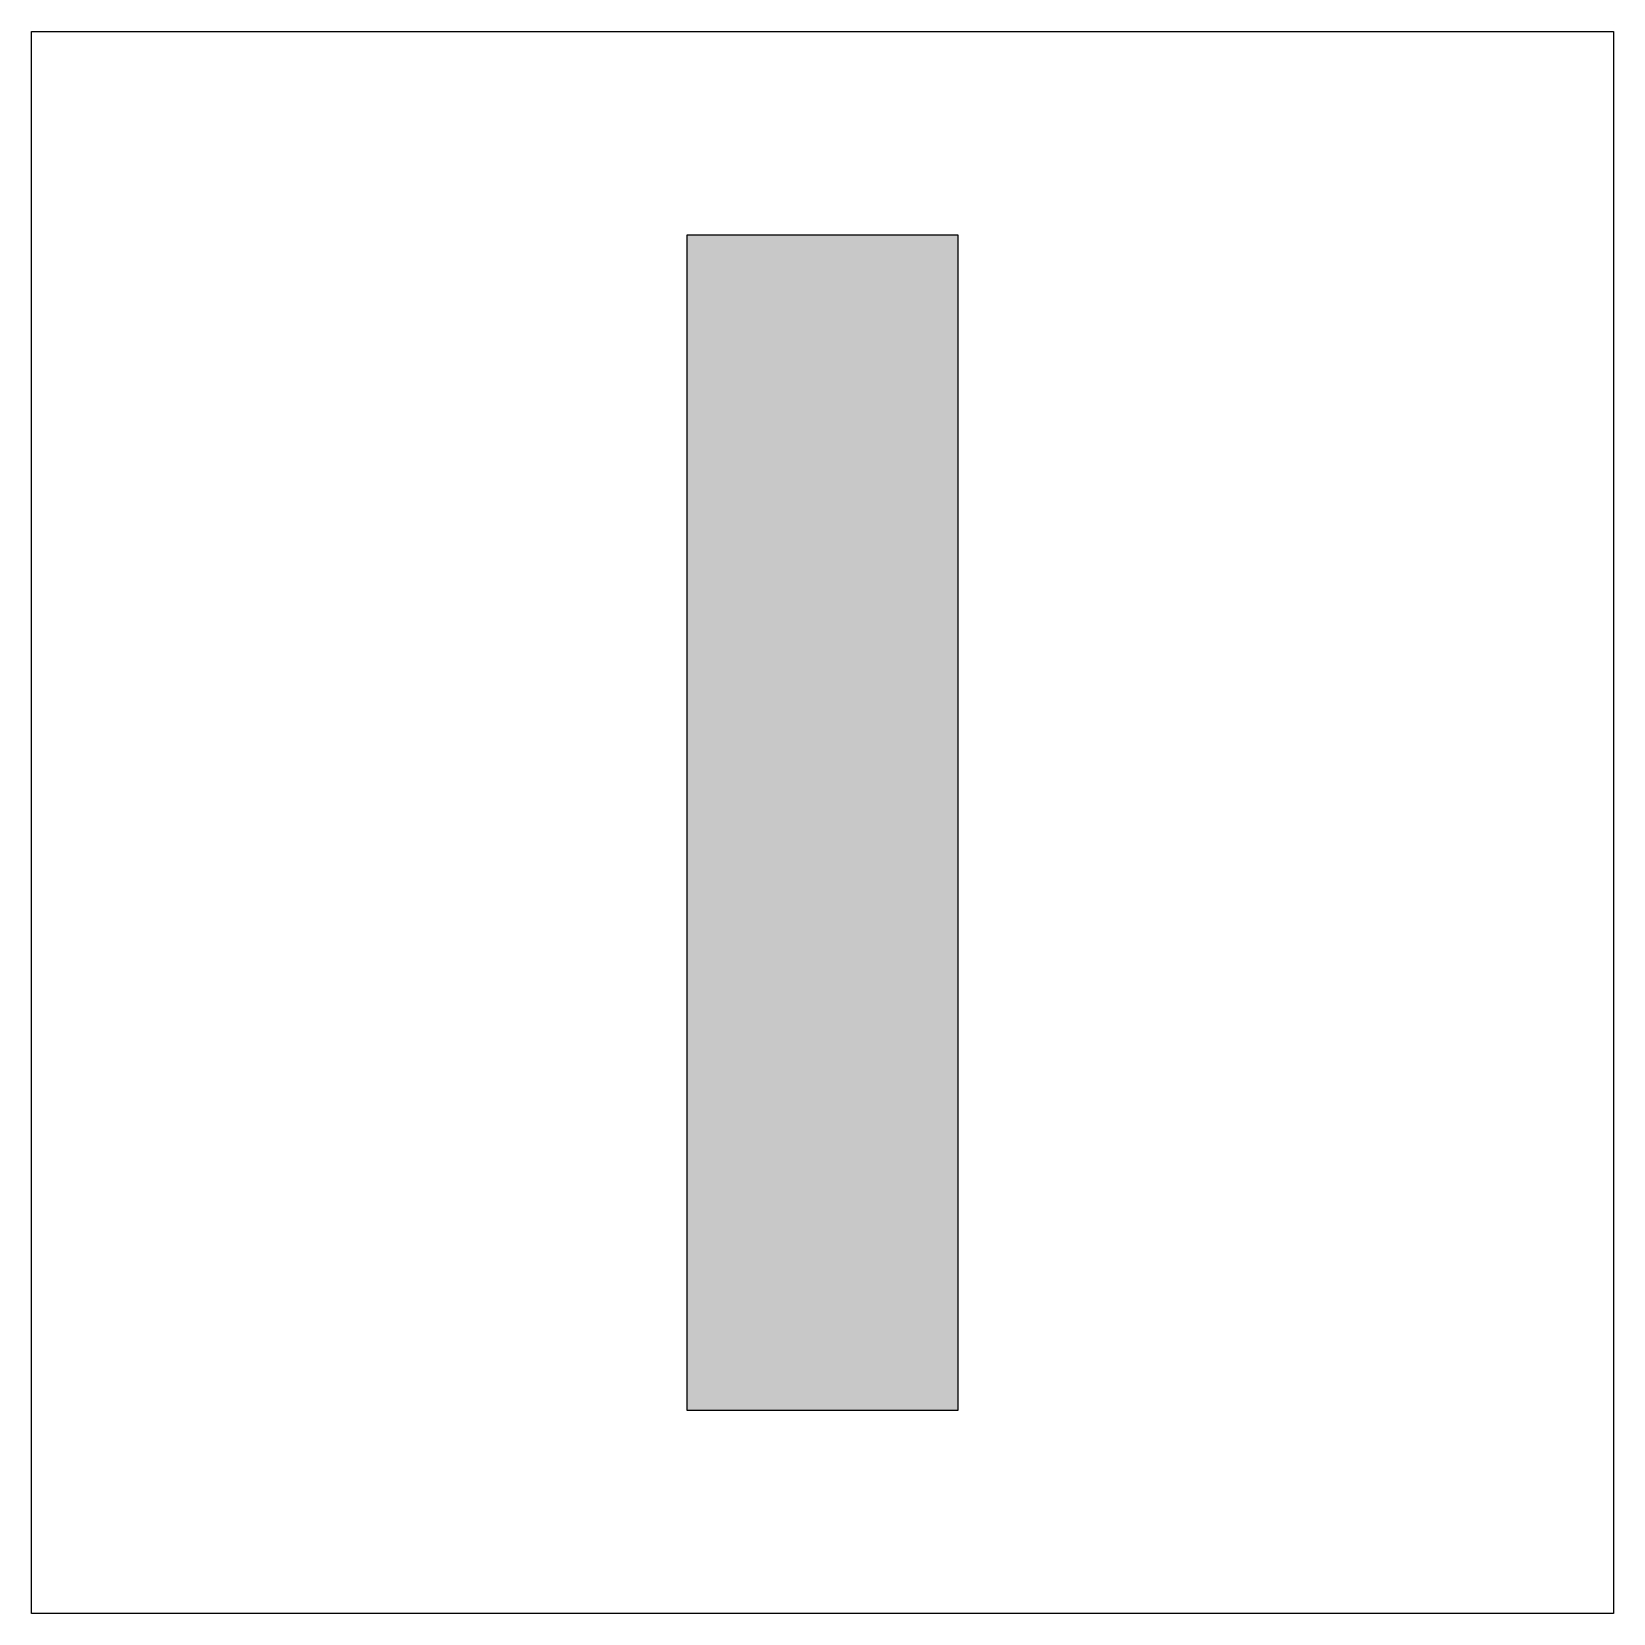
# Model space of a CAD drawing. Extents: x 236 to 376, y 326 to 466.
import ezdxf

# ---------------------------------------------------------------- set-up
doc = ezdxf.new("R2010")
doc.units = 0
doc.header["$MEASUREMENT"] = 0
doc.layers.add('춼닣_1', color=7, linetype='CONTINUOUS')

# ---------------------------------------------------------------- blocks, each defined once
blk = doc.blocks.new('BLOCK_2')
at = {"layer": '춼닣_1'}
h = blk.add_hatch(color=7, dxfattribs=at)
h.dxf.hatch_style = 2
h.paths.add_polyline_path([(293.5, 448.5), (293.5, 344.5), (317.5, 344.5), (317.5, 448.5)])
for points in [[(375.5, 466.5), (375.5, 326.5), (235.5, 326.5), (235.5, 466.5), (375.5, 466.5)], [(293.5, 448.5), (293.5, 344.5), (317.5, 344.5), (317.5, 448.5), (293.5, 448.5)]]:
    blk.add_lwpolyline(points, dxfattribs=at)
blk = doc.blocks.new('BLOCK_3')
at = {"layer": '춼닣_1'}
h = blk.add_hatch(color=7, dxfattribs=at)
h.dxf.hatch_style = 2
h.paths.add_polyline_path([(293.5, 448.5), (293.5, 344.5), (317.5, 344.5), (317.5, 448.5)])
for points in [[(375.5, 466.5), (375.5, 326.5), (235.5, 326.5), (235.5, 466.5), (375.5, 466.5)], [(293.5, 448.5), (293.5, 344.5), (317.5, 344.5), (317.5, 448.5), (293.5, 448.5)]]:
    blk.add_lwpolyline(points, dxfattribs=at)
blk = doc.blocks.new('BLOCK_4')
at = {"layer": '춼닣_1'}
h = blk.add_hatch(color=7, dxfattribs=at)
h.dxf.hatch_style = 2
h.paths.add_polyline_path([(293.5, 448.5), (293.5, 344.5), (317.5, 344.5), (317.5, 448.5)])
for points in [[(375.5, 466.5), (375.5, 326.5), (235.5, 326.5), (235.5, 466.5), (375.5, 466.5)], [(293.5, 448.5), (293.5, 344.5), (317.5, 344.5), (317.5, 448.5), (293.5, 448.5)]]:
    blk.add_lwpolyline(points, dxfattribs=at)
blk = doc.blocks.new('BLOCK_5')
at = {"layer": '춼닣_1'}
h = blk.add_hatch(color=7, dxfattribs=at)
h.dxf.hatch_style = 2
h.paths.add_polyline_path([(293.5, 448.5), (293.5, 344.5), (317.5, 344.5), (317.5, 448.5)])
for points in [[(375.5, 466.5), (375.5, 326.5), (235.5, 326.5), (235.5, 466.5), (375.5, 466.5)], [(293.5, 448.5), (293.5, 344.5), (317.5, 344.5), (317.5, 448.5), (293.5, 448.5)]]:
    blk.add_lwpolyline(points, dxfattribs=at)
blk = doc.blocks.new('BLOCK_6')
at = {"layer": '춼닣_1'}
h = blk.add_hatch(color=7, dxfattribs=at)
h.dxf.hatch_style = 2
h.paths.add_polyline_path([(293.5, 448.5), (293.5, 344.5), (317.5, 344.5), (317.5, 448.5)])
for points in [[(375.5, 466.5), (375.5, 326.5), (235.5, 326.5), (235.5, 466.5), (375.5, 466.5)], [(293.5, 448.5), (293.5, 344.5), (317.5, 344.5), (317.5, 448.5), (293.5, 448.5)]]:
    blk.add_lwpolyline(points, dxfattribs=at)
blk = doc.blocks.new('BLOCK_7')
at = {"layer": '춼닣_1'}
h = blk.add_hatch(color=7, dxfattribs=at)
h.dxf.hatch_style = 2
h.paths.add_polyline_path([(293.5, 448.5), (293.5, 344.5), (317.5, 344.5), (317.5, 448.5)])
for points in [[(375.5, 466.5), (375.5, 326.5), (235.5, 326.5), (235.5, 466.5), (375.5, 466.5)], [(293.5, 448.5), (293.5, 344.5), (317.5, 344.5), (317.5, 448.5), (293.5, 448.5)]]:
    blk.add_lwpolyline(points, dxfattribs=at)
blk = doc.blocks.new('BLOCK_8')
at = {"layer": '춼닣_1'}
h = blk.add_hatch(color=7, dxfattribs=at)
h.dxf.hatch_style = 2
h.paths.add_polyline_path([(293.5, 448.5), (293.5, 344.5), (317.5, 344.5), (317.5, 448.5)])
for points in [[(375.5, 466.5), (375.5, 326.5), (235.5, 326.5), (235.5, 466.5), (375.5, 466.5)], [(293.5, 448.5), (293.5, 344.5), (317.5, 344.5), (317.5, 448.5), (293.5, 448.5)]]:
    blk.add_lwpolyline(points, dxfattribs=at)
blk = doc.blocks.new('BLOCK_9')
at = {"layer": '춼닣_1'}
h = blk.add_hatch(color=7, dxfattribs=at)
h.dxf.hatch_style = 2
h.paths.add_polyline_path([(293.5, 448.5), (293.5, 344.5), (317.5, 344.5), (317.5, 448.5)])
for points in [[(375.5, 466.5), (375.5, 326.5), (235.5, 326.5), (235.5, 466.5), (375.5, 466.5)], [(293.5, 448.5), (293.5, 344.5), (317.5, 344.5), (317.5, 448.5), (293.5, 448.5)]]:
    blk.add_lwpolyline(points, dxfattribs=at)
blk = doc.blocks.new('BLOCK_10')
at = {"layer": '춼닣_1'}
h = blk.add_hatch(color=7, dxfattribs=at)
h.dxf.hatch_style = 2
h.paths.add_polyline_path([(293.5, 448.5), (293.5, 344.5), (317.5, 344.5), (317.5, 448.5)])
for points in [[(375.5, 466.5), (375.5, 326.5), (235.5, 326.5), (235.5, 466.5), (375.5, 466.5)], [(293.5, 448.5), (293.5, 344.5), (317.5, 344.5), (317.5, 448.5), (293.5, 448.5)]]:
    blk.add_lwpolyline(points, dxfattribs=at)
blk = doc.blocks.new('BLOCK_11')
at = {"layer": '춼닣_1'}
h = blk.add_hatch(color=7, dxfattribs=at)
h.dxf.hatch_style = 2
h.paths.add_polyline_path([(293.5, 448.5), (293.5, 344.5), (317.5, 344.5), (317.5, 448.5)])
for points in [[(375.5, 466.5), (375.5, 326.5), (235.5, 326.5), (235.5, 466.5), (375.5, 466.5)], [(293.5, 448.5), (293.5, 344.5), (317.5, 344.5), (317.5, 448.5), (293.5, 448.5)]]:
    blk.add_lwpolyline(points, dxfattribs=at)
blk = doc.blocks.new('BLOCK_12')
at = {"layer": '춼닣_1'}
h = blk.add_hatch(color=7, dxfattribs=at)
h.dxf.hatch_style = 2
h.paths.add_polyline_path([(293.5, 448.5), (293.5, 344.5), (317.5, 344.5), (317.5, 448.5)])
for points in [[(375.5, 466.5), (375.5, 326.5), (235.5, 326.5), (235.5, 466.5), (375.5, 466.5)], [(293.5, 448.5), (293.5, 344.5), (317.5, 344.5), (317.5, 448.5), (293.5, 448.5)]]:
    blk.add_lwpolyline(points, dxfattribs=at)
blk = doc.blocks.new('BLOCK_13')
at = {"layer": '춼닣_1'}
h = blk.add_hatch(color=7, dxfattribs=at)
h.dxf.hatch_style = 2
h.paths.add_polyline_path([(293.5, 448.5), (293.5, 344.5), (317.5, 344.5), (317.5, 448.5)])
for points in [[(375.5, 466.5), (375.5, 326.5), (235.5, 326.5), (235.5, 466.5), (375.5, 466.5)], [(293.5, 448.5), (293.5, 344.5), (317.5, 344.5), (317.5, 448.5), (293.5, 448.5)]]:
    blk.add_lwpolyline(points, dxfattribs=at)
blk = doc.blocks.new('BLOCK_14')
at = {"layer": '춼닣_1'}
h = blk.add_hatch(color=7, dxfattribs=at)
h.dxf.hatch_style = 2
h.paths.add_polyline_path([(293.5, 448.5), (293.5, 344.5), (317.5, 344.5), (317.5, 448.5)])
for points in [[(375.5, 466.5), (375.5, 326.5), (235.5, 326.5), (235.5, 466.5), (375.5, 466.5)], [(293.5, 448.5), (293.5, 344.5), (317.5, 344.5), (317.5, 448.5), (293.5, 448.5)]]:
    blk.add_lwpolyline(points, dxfattribs=at)
blk = doc.blocks.new('BLOCK_15')
at = {"layer": '춼닣_1'}
h = blk.add_hatch(color=7, dxfattribs=at)
h.dxf.hatch_style = 2
h.paths.add_polyline_path([(293.5, 448.5), (293.5, 344.5), (317.5, 344.5), (317.5, 448.5)])
for points in [[(375.5, 466.5), (375.5, 326.5), (235.5, 326.5), (235.5, 466.5), (375.5, 466.5)], [(293.5, 448.5), (293.5, 344.5), (317.5, 344.5), (317.5, 448.5), (293.5, 448.5)]]:
    blk.add_lwpolyline(points, dxfattribs=at)
blk = doc.blocks.new('BLOCK_16')
at = {"layer": '춼닣_1'}
h = blk.add_hatch(color=7, dxfattribs=at)
h.dxf.hatch_style = 2
h.paths.add_polyline_path([(293.5, 448.5), (293.5, 344.5), (317.5, 344.5), (317.5, 448.5)])
for points in [[(375.5, 466.5), (375.5, 326.5), (235.5, 326.5), (235.5, 466.5), (375.5, 466.5)], [(293.5, 448.5), (293.5, 344.5), (317.5, 344.5), (317.5, 448.5), (293.5, 448.5)]]:
    blk.add_lwpolyline(points, dxfattribs=at)
blk = doc.blocks.new('BLOCK_17')
at = {"layer": '춼닣_1'}
h = blk.add_hatch(color=7, dxfattribs=at)
h.dxf.hatch_style = 2
h.paths.add_polyline_path([(293.5, 448.5), (293.5, 344.5), (317.5, 344.5), (317.5, 448.5)])
for points in [[(375.5, 466.5), (375.5, 326.5), (235.5, 326.5), (235.5, 466.5), (375.5, 466.5)], [(293.5, 448.5), (293.5, 344.5), (317.5, 344.5), (317.5, 448.5), (293.5, 448.5)]]:
    blk.add_lwpolyline(points, dxfattribs=at)
blk = doc.blocks.new('BLOCK_18')
at = {"layer": '춼닣_1'}
h = blk.add_hatch(color=7, dxfattribs=at)
h.dxf.hatch_style = 2
h.paths.add_polyline_path([(293.5, 448.5), (293.5, 344.5), (317.5, 344.5), (317.5, 448.5)])
for points in [[(375.5, 466.5), (375.5, 326.5), (235.5, 326.5), (235.5, 466.5), (375.5, 466.5)], [(293.5, 448.5), (293.5, 344.5), (317.5, 344.5), (317.5, 448.5), (293.5, 448.5)]]:
    blk.add_lwpolyline(points, dxfattribs=at)
blk = doc.blocks.new('BLOCK_19')
at = {"layer": '춼닣_1'}
h = blk.add_hatch(color=7, dxfattribs=at)
h.dxf.hatch_style = 2
h.paths.add_polyline_path([(293.5, 448.5), (293.5, 344.5), (317.5, 344.5), (317.5, 448.5)])
for points in [[(375.5, 466.5), (375.5, 326.5), (235.5, 326.5), (235.5, 466.5), (375.5, 466.5)], [(293.5, 448.5), (293.5, 344.5), (317.5, 344.5), (317.5, 448.5), (293.5, 448.5)]]:
    blk.add_lwpolyline(points, dxfattribs=at)
blk = doc.blocks.new('BLOCK_20')
at = {"layer": '춼닣_1'}
h = blk.add_hatch(color=7, dxfattribs=at)
h.dxf.hatch_style = 2
h.paths.add_polyline_path([(293.5, 448.5), (293.5, 344.5), (317.5, 344.5), (317.5, 448.5)])
for points in [[(375.5, 466.5), (375.5, 326.5), (235.5, 326.5), (235.5, 466.5), (375.5, 466.5)], [(293.5, 448.5), (293.5, 344.5), (317.5, 344.5), (317.5, 448.5), (293.5, 448.5)]]:
    blk.add_lwpolyline(points, dxfattribs=at)
blk = doc.blocks.new('BLOCK_21')
at = {"layer": '춼닣_1'}
h = blk.add_hatch(color=7, dxfattribs=at)
h.dxf.hatch_style = 2
h.paths.add_polyline_path([(293.5, 448.5), (293.5, 344.5), (317.5, 344.5), (317.5, 448.5)])
for points in [[(375.5, 466.5), (375.5, 326.5), (235.5, 326.5), (235.5, 466.5), (375.5, 466.5)], [(293.5, 448.5), (293.5, 344.5), (317.5, 344.5), (317.5, 448.5), (293.5, 448.5)]]:
    blk.add_lwpolyline(points, dxfattribs=at)
blk = doc.blocks.new('BLOCK_22')
at = {"layer": '춼닣_1'}
h = blk.add_hatch(color=7, dxfattribs=at)
h.dxf.hatch_style = 2
h.paths.add_polyline_path([(293.5, 448.5), (293.5, 344.5), (317.5, 344.5), (317.5, 448.5)])
for points in [[(375.5, 466.5), (375.5, 326.5), (235.5, 326.5), (235.5, 466.5), (375.5, 466.5)], [(293.5, 448.5), (293.5, 344.5), (317.5, 344.5), (317.5, 448.5), (293.5, 448.5)]]:
    blk.add_lwpolyline(points, dxfattribs=at)
blk = doc.blocks.new('BLOCK_23')
at = {"layer": '춼닣_1'}
h = blk.add_hatch(color=7, dxfattribs=at)
h.dxf.hatch_style = 2
h.paths.add_polyline_path([(293.5, 448.5), (293.5, 344.5), (317.5, 344.5), (317.5, 448.5)])
for points in [[(375.5, 466.5), (375.5, 326.5), (235.5, 326.5), (235.5, 466.5), (375.5, 466.5)], [(293.5, 448.5), (293.5, 344.5), (317.5, 344.5), (317.5, 448.5), (293.5, 448.5)]]:
    blk.add_lwpolyline(points, dxfattribs=at)
blk = doc.blocks.new('BLOCK_24')
at = {"layer": '춼닣_1'}
h = blk.add_hatch(color=7, dxfattribs=at)
h.dxf.hatch_style = 2
h.paths.add_polyline_path([(293.5, 448.5), (293.5, 344.5), (317.5, 344.5), (317.5, 448.5)])
for points in [[(375.5, 466.5), (375.5, 326.5), (235.5, 326.5), (235.5, 466.5), (375.5, 466.5)], [(293.5, 448.5), (293.5, 344.5), (317.5, 344.5), (317.5, 448.5), (293.5, 448.5)]]:
    blk.add_lwpolyline(points, dxfattribs=at)
blk = doc.blocks.new('BLOCK_25')
at = {"layer": '춼닣_1'}
h = blk.add_hatch(color=7, dxfattribs=at)
h.dxf.hatch_style = 2
h.paths.add_polyline_path([(293.5, 448.5), (293.5, 344.5), (317.5, 344.5), (317.5, 448.5)])
for points in [[(375.5, 466.5), (375.5, 326.5), (235.5, 326.5), (235.5, 466.5), (375.5, 466.5)], [(293.5, 448.5), (293.5, 344.5), (317.5, 344.5), (317.5, 448.5), (293.5, 448.5)]]:
    blk.add_lwpolyline(points, dxfattribs=at)
blk = doc.blocks.new('BLOCK_26')
at = {"layer": '춼닣_1'}
h = blk.add_hatch(color=7, dxfattribs=at)
h.dxf.hatch_style = 2
h.paths.add_polyline_path([(293.5, 448.5), (293.5, 344.5), (317.5, 344.5), (317.5, 448.5)])
for points in [[(375.5, 466.5), (375.5, 326.5), (235.5, 326.5), (235.5, 466.5), (375.5, 466.5)], [(293.5, 448.5), (293.5, 344.5), (317.5, 344.5), (317.5, 448.5), (293.5, 448.5)]]:
    blk.add_lwpolyline(points, dxfattribs=at)
blk = doc.blocks.new('BLOCK_27')
at = {"layer": '춼닣_1'}
h = blk.add_hatch(color=7, dxfattribs=at)
h.dxf.hatch_style = 2
h.paths.add_polyline_path([(293.5, 448.5), (293.5, 344.5), (317.5, 344.5), (317.5, 448.5)])
for points in [[(375.5, 466.5), (375.5, 326.5), (235.5, 326.5), (235.5, 466.5), (375.5, 466.5)], [(293.5, 448.5), (293.5, 344.5), (317.5, 344.5), (317.5, 448.5), (293.5, 448.5)]]:
    blk.add_lwpolyline(points, dxfattribs=at)
blk = doc.blocks.new('BLOCK_28')
at = {"layer": '춼닣_1'}
h = blk.add_hatch(color=7, dxfattribs=at)
h.dxf.hatch_style = 2
h.paths.add_polyline_path([(293.5, 448.5), (293.5, 344.5), (317.5, 344.5), (317.5, 448.5)])
for points in [[(375.5, 466.5), (375.5, 326.5), (235.5, 326.5), (235.5, 466.5), (375.5, 466.5)], [(293.5, 448.5), (293.5, 344.5), (317.5, 344.5), (317.5, 448.5), (293.5, 448.5)]]:
    blk.add_lwpolyline(points, dxfattribs=at)
blk = doc.blocks.new('BLOCK_29')
at = {"layer": '춼닣_1'}
h = blk.add_hatch(color=7, dxfattribs=at)
h.dxf.hatch_style = 2
h.paths.add_polyline_path([(293.5, 448.5), (293.5, 344.5), (317.5, 344.5), (317.5, 448.5)])
for points in [[(375.5, 466.5), (375.5, 326.5), (235.5, 326.5), (235.5, 466.5), (375.5, 466.5)], [(293.5, 448.5), (293.5, 344.5), (317.5, 344.5), (317.5, 448.5), (293.5, 448.5)]]:
    blk.add_lwpolyline(points, dxfattribs=at)
blk = doc.blocks.new('BLOCK_30')
at = {"layer": '춼닣_1'}
h = blk.add_hatch(color=7, dxfattribs=at)
h.dxf.hatch_style = 2
h.paths.add_polyline_path([(293.5, 448.5), (293.5, 344.5), (317.5, 344.5), (317.5, 448.5)])
for points in [[(375.5, 466.5), (375.5, 326.5), (235.5, 326.5), (235.5, 466.5), (375.5, 466.5)], [(293.5, 448.5), (293.5, 344.5), (317.5, 344.5), (317.5, 448.5), (293.5, 448.5)]]:
    blk.add_lwpolyline(points, dxfattribs=at)
blk = doc.blocks.new('BLOCK_31')
at = {"layer": '춼닣_1'}
h = blk.add_hatch(color=7, dxfattribs=at)
h.dxf.hatch_style = 2
h.paths.add_polyline_path([(293.5, 448.5), (293.5, 344.5), (317.5, 344.5), (317.5, 448.5)])
for points in [[(375.5, 466.5), (375.5, 326.5), (235.5, 326.5), (235.5, 466.5), (375.5, 466.5)], [(293.5, 448.5), (293.5, 344.5), (317.5, 344.5), (317.5, 448.5), (293.5, 448.5)]]:
    blk.add_lwpolyline(points, dxfattribs=at)
blk = doc.blocks.new('BLOCK_32')
at = {"layer": '춼닣_1'}
h = blk.add_hatch(color=7, dxfattribs=at)
h.dxf.hatch_style = 2
h.paths.add_polyline_path([(293.5, 448.5), (293.5, 344.5), (317.5, 344.5), (317.5, 448.5)])
for points in [[(375.5, 466.5), (375.5, 326.5), (235.5, 326.5), (235.5, 466.5), (375.5, 466.5)], [(293.5, 448.5), (293.5, 344.5), (317.5, 344.5), (317.5, 448.5), (293.5, 448.5)]]:
    blk.add_lwpolyline(points, dxfattribs=at)
blk = doc.blocks.new('BLOCK_33')
at = {"layer": '춼닣_1'}
h = blk.add_hatch(color=7, dxfattribs=at)
h.dxf.hatch_style = 2
h.paths.add_polyline_path([(293.5, 448.5), (293.5, 344.5), (317.5, 344.5), (317.5, 448.5)])
for points in [[(375.5, 466.5), (375.5, 326.5), (235.5, 326.5), (235.5, 466.5), (375.5, 466.5)], [(293.5, 448.5), (293.5, 344.5), (317.5, 344.5), (317.5, 448.5), (293.5, 448.5)]]:
    blk.add_lwpolyline(points, dxfattribs=at)
blk = doc.blocks.new('BLOCK_34')
at = {"layer": '춼닣_1'}
h = blk.add_hatch(color=7, dxfattribs=at)
h.dxf.hatch_style = 2
h.paths.add_polyline_path([(293.5, 448.5), (293.5, 344.5), (317.5, 344.5), (317.5, 448.5)])
for points in [[(375.5, 466.5), (375.5, 326.5), (235.5, 326.5), (235.5, 466.5), (375.5, 466.5)], [(293.5, 448.5), (293.5, 344.5), (317.5, 344.5), (317.5, 448.5), (293.5, 448.5)]]:
    blk.add_lwpolyline(points, dxfattribs=at)
blk = doc.blocks.new('BLOCK_35')
at = {"layer": '춼닣_1'}
h = blk.add_hatch(color=7, dxfattribs=at)
h.dxf.hatch_style = 2
h.paths.add_polyline_path([(293.5, 448.5), (293.5, 344.5), (317.5, 344.5), (317.5, 448.5)])
for points in [[(375.5, 466.5), (375.5, 326.5), (235.5, 326.5), (235.5, 466.5), (375.5, 466.5)], [(293.5, 448.5), (293.5, 344.5), (317.5, 344.5), (317.5, 448.5), (293.5, 448.5)]]:
    blk.add_lwpolyline(points, dxfattribs=at)
blk = doc.blocks.new('BLOCK_36')
at = {"layer": '춼닣_1'}
h = blk.add_hatch(color=7, dxfattribs=at)
h.dxf.hatch_style = 2
h.paths.add_polyline_path([(293.5, 448.5), (293.5, 344.5), (317.5, 344.5), (317.5, 448.5)])
for points in [[(375.5, 466.5), (375.5, 326.5), (235.5, 326.5), (235.5, 466.5), (375.5, 466.5)], [(293.5, 448.5), (293.5, 344.5), (317.5, 344.5), (317.5, 448.5), (293.5, 448.5)]]:
    blk.add_lwpolyline(points, dxfattribs=at)
blk = doc.blocks.new('BLOCK_37')
at = {"layer": '춼닣_1'}
h = blk.add_hatch(color=7, dxfattribs=at)
h.dxf.hatch_style = 2
h.paths.add_polyline_path([(293.5, 448.5), (293.5, 344.5), (317.5, 344.5), (317.5, 448.5)])
for points in [[(375.5, 466.5), (375.5, 326.5), (235.5, 326.5), (235.5, 466.5), (375.5, 466.5)], [(293.5, 448.5), (293.5, 344.5), (317.5, 344.5), (317.5, 448.5), (293.5, 448.5)]]:
    blk.add_lwpolyline(points, dxfattribs=at)
blk = doc.blocks.new('BLOCK_38')
at = {"layer": '춼닣_1'}
h = blk.add_hatch(color=7, dxfattribs=at)
h.dxf.hatch_style = 2
h.paths.add_polyline_path([(293.5, 448.5), (293.5, 344.5), (317.5, 344.5), (317.5, 448.5)])
for points in [[(375.5, 466.5), (375.5, 326.5), (235.5, 326.5), (235.5, 466.5), (375.5, 466.5)], [(293.5, 448.5), (293.5, 344.5), (317.5, 344.5), (317.5, 448.5), (293.5, 448.5)]]:
    blk.add_lwpolyline(points, dxfattribs=at)
blk = doc.blocks.new('BLOCK_39')
at = {"layer": '춼닣_1'}
h = blk.add_hatch(color=7, dxfattribs=at)
h.dxf.hatch_style = 2
h.paths.add_polyline_path([(293.5, 448.5), (293.5, 344.5), (317.5, 344.5), (317.5, 448.5)])
for points in [[(375.5, 466.5), (375.5, 326.5), (235.5, 326.5), (235.5, 466.5), (375.5, 466.5)], [(293.5, 448.5), (293.5, 344.5), (317.5, 344.5), (317.5, 448.5), (293.5, 448.5)]]:
    blk.add_lwpolyline(points, dxfattribs=at)
blk = doc.blocks.new('BLOCK_40')
at = {"layer": '춼닣_1'}
h = blk.add_hatch(color=7, dxfattribs=at)
h.dxf.hatch_style = 2
h.paths.add_polyline_path([(293.5, 448.5), (293.5, 344.5), (317.5, 344.5), (317.5, 448.5)])
for points in [[(375.5, 466.5), (375.5, 326.5), (235.5, 326.5), (235.5, 466.5), (375.5, 466.5)], [(293.5, 448.5), (293.5, 344.5), (317.5, 344.5), (317.5, 448.5), (293.5, 448.5)]]:
    blk.add_lwpolyline(points, dxfattribs=at)
blk = doc.blocks.new('BLOCK_41')
at = {"layer": '춼닣_1'}
h = blk.add_hatch(color=7, dxfattribs=at)
h.dxf.hatch_style = 2
h.paths.add_polyline_path([(293.5, 448.5), (293.5, 344.5), (317.5, 344.5), (317.5, 448.5)])
for points in [[(375.5, 466.5), (375.5, 326.5), (235.5, 326.5), (235.5, 466.5), (375.5, 466.5)], [(293.5, 448.5), (293.5, 344.5), (317.5, 344.5), (317.5, 448.5), (293.5, 448.5)]]:
    blk.add_lwpolyline(points, dxfattribs=at)

msp = doc.modelspace()

# ---------------------------------------------------------------- block references
at = {"layer": '춼닣_1'}
for name in ['BLOCK_2', 'BLOCK_3', 'BLOCK_4', 'BLOCK_5', 'BLOCK_6', 'BLOCK_7', 'BLOCK_8', 'BLOCK_9', 'BLOCK_10', 'BLOCK_11', 'BLOCK_12', 'BLOCK_13', 'BLOCK_14', 'BLOCK_15', 'BLOCK_16', 'BLOCK_17', 'BLOCK_18', 'BLOCK_19', 'BLOCK_20', 'BLOCK_21', 'BLOCK_22', 'BLOCK_23', 'BLOCK_24', 'BLOCK_25', 'BLOCK_26', 'BLOCK_27', 'BLOCK_28', 'BLOCK_29', 'BLOCK_30', 'BLOCK_31', 'BLOCK_32', 'BLOCK_33', 'BLOCK_34', 'BLOCK_35', 'BLOCK_36', 'BLOCK_37', 'BLOCK_38', 'BLOCK_39', 'BLOCK_40', 'BLOCK_41']:
    msp.add_blockref(name, (0, 0), dxfattribs=at)

doc.saveas('drawing.dxf')
